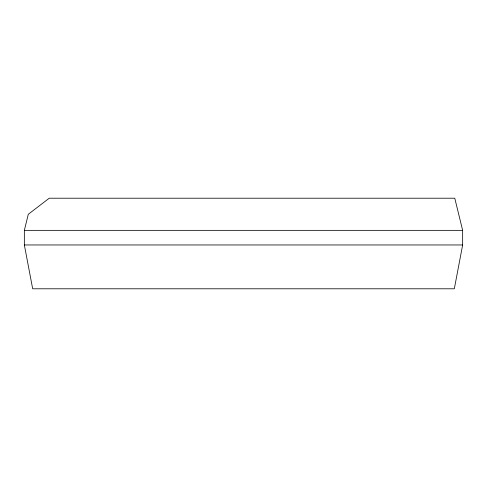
<?xml version="1.0" encoding="UTF-8"?>
<svg xmlns="http://www.w3.org/2000/svg" width="487" height="487" viewBox="0 0 487 487"><rect width="100%" height="100%" fill="white"/><g stroke="black" fill="none" stroke-linecap="round" stroke-linejoin="round"><path stroke-width="0.73" d="M462.65 244.961L454.322 288.791L32.678 288.791L24.35 244.961L24.35 230.351L28.289 214.28L49.242 198.209L454.767 198.209L462.65 230.351L462.65 244.961L24.35 244.961M24.35 230.351L462.65 230.351"/></g></svg>
